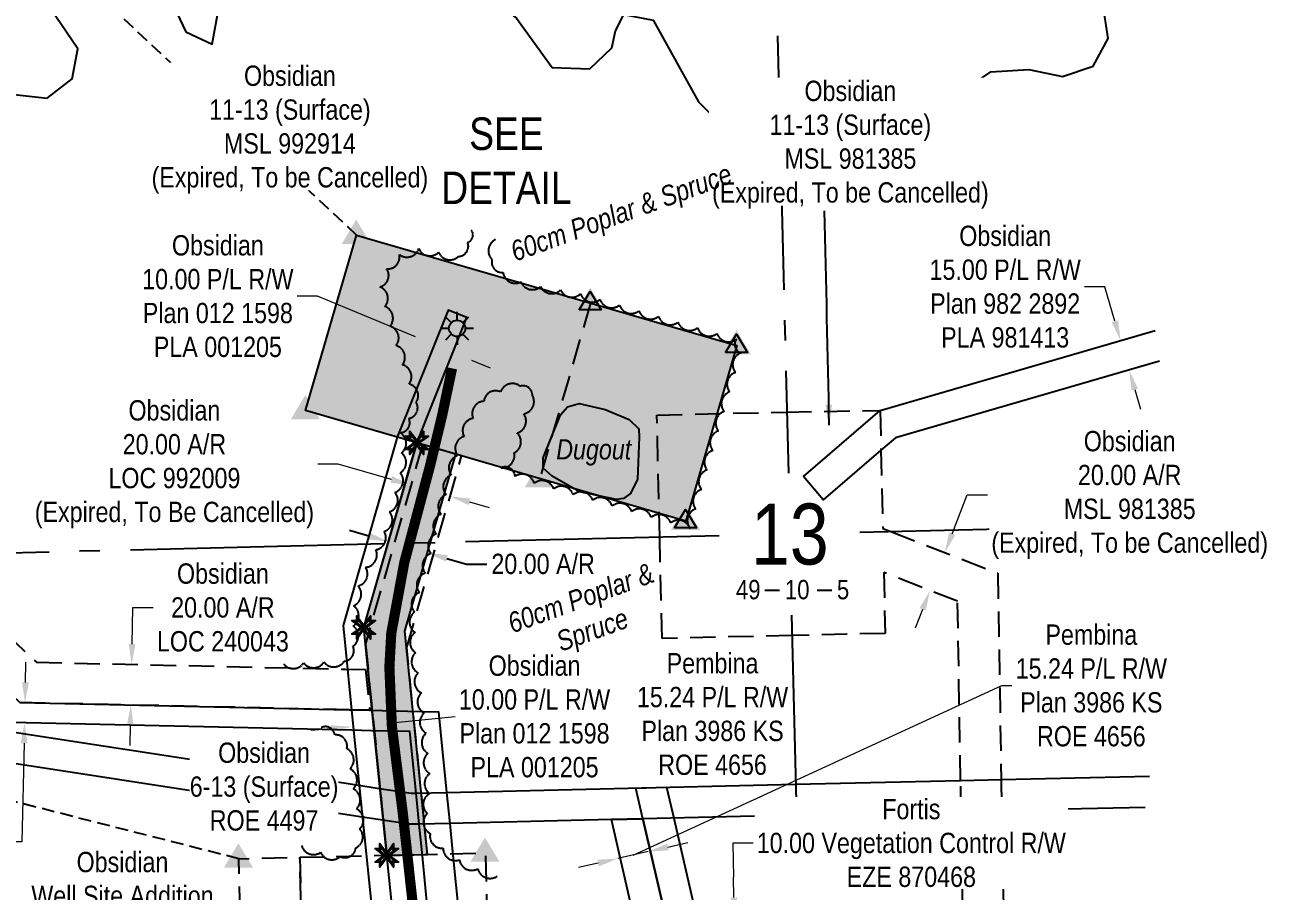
# Model space of a CAD drawing. Extents: x 609374 to 614901, y 5898079 to 5902642.
# Drawn here: x 611090 to 611703, y 5898852 to 5899278 of the extents above; entities that cross this region are included whole.
import ezdxf
from ezdxf.enums import TextEntityAlignment as Align

# ---------------------------------------------------------------- set-up
doc = ezdxf.new("R2010")
doc.units = 0
doc.header["$LTSCALE"] = 5
doc.header["$PDSIZE"] = 0.5
for name, pattern in [('0', [1, 1, 0]), ('foc-ACCESSROAD', [3.75, 2.5, -1.25]), ('foc-QUARTERLINE', [33, 25, -3, 2, -3]), ('foc-TIELINE', [1.875, 1.25, -0.625]), ('foc-WHEELTRACKS', [2, 0.4, -1.6])]:
    doc.linetypes.add(name, pattern=pattern)
doc.layers.get('Defpoints').update_dxf_attribs({"color": 9})
for name, color, linetype in [('10', 1, 'Continuous'), ('9', 3, 'Continuous'), ('AS-ROADS', 254, 'Continuous'), ('AS-SYMBOL', 7, 'Continuous'), ('C-AR', 13, 'foc-ACCESSROAD'), ('C-RW', 13, 'Continuous'), ('C-WS', 13, 'foc-ACCESSROAD'), ('DETAIL-T', 7, 'Continuous'), ('F-RW', 190, 'Continuous'), ('L-BD', 7, 'Continuous'), ('L-MON', 1, 'Continuous'), ('L-SECLBL', 7, 'Continuous'), ('L-SECQ', 8, 'foc-QUARTERLINE'), ('L-TIE', 7, 'foc-TIELINE'), ('P-PROPOSED', 10, 'Continuous'), ('P-PROPOSED-H', 21, 'Continuous'), ('P-TXT', 4, 'Continuous'), ('T-BUSH', 110, '0'), ('T-BUSH-T', 110, 'Continuous'), ('T-CREEK', 160, 'Continuous'), ('T-WATER', 160, 'Continuous'), ('T-WATER-P3', 160, 'foc-WHEELTRACKS'), ('T-WATER-T', 170, 'Continuous')]:
    doc.layers.add(name, color=color, linetype=linetype)
for name, color, linetype, lineweight in [('C-AR-T', 13, 'Continuous', 9), ('C-WS-T', 13, 'Continuous', 9), ('F-EZE-T', 190, 'Continuous', 9), ('F-RW-T', 190, 'Continuous', 9)]:
    doc.layers.add(name, color=color, linetype=linetype, lineweight=lineweight)
doc.layers.add('P-TEMP-BLUE-H', color=7, linetype='Continuous', true_color=0x99e6ff)
doc.styles.add('80CG', font='ARIALN.TTF', dxfattribs={"height": 10})
doc.styles.add('80L', font='ARIALN.TTF', dxfattribs={"height": 10})
doc.styles.add('80LS', font='ARIALNI.TTF', dxfattribs={"height": 10})
doc.styles.add('foc-LtypeFont', font='ARIALN.TTF', dxfattribs={"height": 7.35})
doc.styles.add('SIMPLEX', font='ARIALN.TTF')
doc.linetypes.add('foc-TOPO-flowdirection-NOLINE', pattern='A,0,[">",foc-LtypeFont,S=0.3,R=0,X=0,Y=-0.945],-20,[">",foc-LtypeFont,S=0.3,R=0,X=0,Y=-0.945],0', length=20)
doc.dimstyles.new('Compass 5 000', dxfattribs={"dimscale": 5, "dimtxt": 9, "dimasz": 2, "dimexe": 0.2, "dimexo": 0.0625, "dimgap": 0.5, "dimtad": 0, "dimtih": 1, "dimtoh": 1, "dimzin": 0, "dimdsep": 46, "dimtxsty": '80CG', "dimcen": 0.1, "dimse1": 1, "dimse2": 1, "dimclrd": 256, "dimclrt": 256, "dimaunit": 1, "dimadec": 4, "dimazin": 0, "dimtfac": 0.06, "dimtofl": 0, "dimtmove": 0, "dimatfit": 1, "dimfxl": 0.2, "dimtolj": 1, "dimtzin": 0, "dimlwd": -1, "dimarcsym": 0})

# ---------------------------------------------------------------- blocks, each defined once
blk = doc.blocks.new('*D452')
at = {"layer": 'C-AR-T', "transparency": 16777216}
for p, q in [((611142.62, 5898973.47), (611143.02, 5898991.47)), ((611143.02, 5898991.47), (611153.02, 5898991.47)), ((611141.73, 5898933.47), (611141.51, 5898923.47))]:
    blk.add_line(p, q, dxfattribs=at)
for points in [[(611140.96, 5898973.5), (611144.29, 5898973.43), (611142.4, 5898963.47)], [(611140.07, 5898933.5), (611143.4, 5898933.43), (611141.96, 5898943.46)]]:
    blk.add_solid(points, dxfattribs=at)
at = {"layer": 'Defpoints', "color": 0, "transparency": 16777216}
for p in [(611142.4, 5898963.47), (611145.2, 5898963.41), (611144.75, 5898943.4)]:
    blk.add_point(p, dxfattribs=at)
at = {"layer": 'C-AR-T', "transparency": 16777216, "insert": (611187.32, 5898991.47), "char_height": 10, "attachment_point": 5, "style": '80CG', "bg_fill": 3, "box_fill_scale": 1.1, "bg_fill_color": 256, "bg_fill_true_color": 13158600, "bg_fill_transparency": 0}
blk.add_mtext('\\A1;Obsidian\\P20.00 A/R\\PLOC 240043', dxfattribs=at)
blk = doc.blocks.new('*D455')
at = {"layer": 'C-WS-T', "transparency": 16777216}
for p, q in [((611090.1, 5898954.62), (611090.33, 5898964.62)), ((611089.44, 5898924.64), (611088.35, 5898876.07)), ((611088.35, 5898876.07), (611078.35, 5898876.07))]:
    blk.add_line(p, q, dxfattribs=at)
for points in [[(611088.44, 5898954.66), (611091.77, 5898954.58), (611089.88, 5898944.62)], [(611087.77, 5898924.67), (611091.1, 5898924.6), (611089.66, 5898934.63)]]:
    blk.add_solid(points, dxfattribs=at)
at = {"layer": 'Defpoints', "color": 0, "transparency": 16777216}
for p in [(611116.16, 5898944.04), (611089.66, 5898934.63), (611115.94, 5898934.05)]:
    blk.add_point(p, dxfattribs=at)
at = {"layer": 'C-WS-T', "transparency": 16777216, "insert": (611039.27, 5898876.07), "char_height": 10, "attachment_point": 5, "style": '80CG', "bg_fill": 3, "box_fill_scale": 1.1, "bg_fill_color": 256, "bg_fill_true_color": 13158600, "bg_fill_transparency": 0}
blk.add_mtext('\\A1;Obsidian\\P10.00 P/L R/W\\PPlan 022 7216 \\PPLA 012063', dxfattribs=at)
blk = doc.blocks.new('*D456')
at = {"layer": 'C-WS-T', "transparency": 16777216}
for p, q in [((611270.45, 5898934.75), (611301.66, 5898937.81)), ((611240.64, 5898931.83), (611230.69, 5898930.86))]:
    blk.add_line(p, q, dxfattribs=at)
for points in [[(611240.48, 5898933.49), (611240.81, 5898930.17), (611250.6, 5898932.81)], [(611270.28, 5898936.41), (611270.61, 5898933.09), (611260.49, 5898933.78)]]:
    blk.add_solid(points, dxfattribs=at)
at = {"layer": 'Defpoints', "color": 0, "transparency": 16777216}
for p in [(611249.16, 5898947.49), (611259.06, 5898948.46), (611260.49, 5898933.78)]:
    blk.add_point(p, dxfattribs=at)
at = {"layer": 'C-WS-T', "transparency": 16777216, "insert": (611340.75, 5898937.81), "char_height": 10, "attachment_point": 5, "style": '80CG', "bg_fill": 3, "box_fill_scale": 1.1, "bg_fill_color": 256, "bg_fill_true_color": 13158600, "bg_fill_transparency": 0}
blk.add_mtext('\\A1;Obsidian\\P10.00 P/L R/W\\PPlan 012 1598\\PPLA 001205', dxfattribs=at)
blk = doc.blocks.new('*D458')
at = {"layer": 'Defpoints', "color": 0, "transparency": 16777216}
for p in [(611439.17, 5898838.67), (611456.72, 5898839.08), (611456.95, 5898829.08)]:
    blk.add_point(p, dxfattribs=at)
at = {"layer": 'F-EZE-T', "transparency": 16777216}
for p, q in [((611448.31, 5898875.5), (611438.31, 5898875.5)), ((611438.31, 5898875.5), (611438.7, 5898858.66)), ((611438.94, 5898848.67), (611438.7, 5898858.66)), ((611439.64, 5898818.67), (611439.87, 5898808.67))]:
    blk.add_line(p, q, dxfattribs=at)
for points in [[(611440.6, 5898848.71), (611437.27, 5898848.63), (611439.17, 5898838.67)], [(611441.31, 5898818.71), (611437.97, 5898818.63), (611439.4, 5898828.67)]]:
    blk.add_solid(points, dxfattribs=at)
at = {"layer": 'F-EZE-T', "transparency": 16777216, "insert": (611526.24, 5898875.5), "char_height": 10, "attachment_point": 5, "style": '80CG', "bg_fill": 3, "box_fill_scale": 1.1, "bg_fill_color": 256, "bg_fill_true_color": 13158600, "bg_fill_transparency": 0}
blk.add_mtext('\\A1;Fortis\\P10.00 Vegetation Control R/W\\PEZE 870468', dxfattribs=at)
blk = doc.blocks.new('*D460')
at = {"layer": 'C-WS-T', "transparency": 16777216}
for p, q in [((611621.54, 5899149.44), (611611.54, 5899149.44)), ((611626.47, 5899132.46), (611621.54, 5899149.44)), ((611636.25, 5899098.8), (611639.04, 5899089.19))]:
    blk.add_line(p, q, dxfattribs=at)
for points in [[(611628.07, 5899132.93), (611624.87, 5899132), (611629.26, 5899122.86)], [(611637.85, 5899099.26), (611634.65, 5899098.33), (611633.46, 5899108.4)]]:
    blk.add_solid(points, dxfattribs=at)
at = {"layer": 'Defpoints', "color": 0, "transparency": 16777216}
for p in [(611633.46, 5899108.4), (611524.08, 5899092.3), (611528.28, 5899077.84)]:
    blk.add_point(p, dxfattribs=at)
at = {"layer": 'C-WS-T', "transparency": 16777216, "insert": (611572.45, 5899149.44), "char_height": 10, "attachment_point": 5, "style": '80CG', "bg_fill": 3, "box_fill_scale": 1.1, "bg_fill_color": 256, "bg_fill_true_color": 13158600, "bg_fill_transparency": 0}
blk.add_mtext('\\A1;Obsidian\\P15.00 P/L R/W\\PPlan 982 2892\\PPLA 981413', dxfattribs=at)
blk = doc.blocks.new('*D480')
at = {"layer": 'Defpoints', "color": 0, "transparency": 16777216}
for p in [(611381.82, 5898867.89), (611417.41, 5898780.88), (611402.58, 5898777.47)]:
    blk.add_point(p, dxfattribs=at)
at = {"layer": 'F-RW-T', "transparency": 16777216}
for p, q in [((611389.24, 5898869.59), (611570.79, 5898953.06)), ((611570.79, 5898953.06), (611575.79, 5898953.06)), ((611396.66, 5898871.3), (611381.82, 5898867.89)), ((611406.4, 5898873.53), (611416.15, 5898875.77)), ((611372.07, 5898865.65), (611362.33, 5898863.42))]:
    blk.add_line(p, q, dxfattribs=at)
for points in [[(611406.03, 5898875.16), (611406.78, 5898871.91), (611396.66, 5898871.3)], [(611371.7, 5898867.28), (611372.45, 5898864.03), (611381.82, 5898867.89)]]:
    blk.add_solid(points, dxfattribs=at)
at = {"layer": 'F-RW-T', "transparency": 16777216, "insert": (611614.88, 5898953.06), "char_height": 10, "attachment_point": 5, "style": '80CG'}
blk.add_mtext('\\A1;Pembina\\P15.24 P/L R/W\\PPlan 3986 KS\\PROE 4656', dxfattribs=at)
blk = doc.blocks.new('*D481')
at = {"layer": 'C-AR-T', "transparency": 16777216}
for p, q in [((611546.36, 5899027.83), (611553.81, 5899046.92)), ((611553.81, 5899046.92), (611563.81, 5899046.92)), ((611531.81, 5898990.57), (611528.17, 5898981.25))]:
    blk.add_line(p, q, dxfattribs=at)
for points in [[(611544.81, 5899028.44), (611547.91, 5899027.22), (611542.72, 5899018.52)], [(611530.26, 5898991.17), (611533.36, 5898989.96), (611535.45, 5898999.88)]]:
    blk.add_solid(points, dxfattribs=at)
at = {"layer": 'Defpoints', "color": 0, "transparency": 16777216}
for p in [(611534.92, 5899021.56), (611542.72, 5899018.52), (611527.65, 5899002.93)]:
    blk.add_point(p, dxfattribs=at)
at = {"layer": 'C-AR-T', "transparency": 16777216, "insert": (611633.75, 5899046.92), "char_height": 10, "attachment_point": 5, "style": '80CG', "bg_fill": 3, "box_fill_scale": 1.1, "bg_fill_color": 256, "bg_fill_true_color": 13158600, "bg_fill_transparency": 0}
blk.add_mtext('\\A1;Obsidian \\P20.00 A/R\\PMSL 981385\\P(Expired, To be Cancelled)', dxfattribs=at)
blk = doc.blocks.new('L-SECLBL')
at = {"layer": '9', "color": 7}
for p, q in [((-5.08, -27.83), (-12.29, -27.83)), ((20.7, -27.83), (13.5, -27.83))]:
    blk.add_line(p, q, dxfattribs=at)
at = {"layer": '10', "color": 2, "style": 'SIMPLEX'}
blk.add_attdef('SEC', text='', height=30, dxfattribs=at).set_placement((0, 0), align=Align.MIDDLE)
at = {"layer": '10', "color": 5, "style": '80L'}
blk.add_attdef('TWP', text='', height=9.5, dxfattribs=at).set_placement((-14.43, -27.37), align=Align.MIDDLE_RIGHT)
blk.add_attdef('RGE', text='', height=9.5, dxfattribs=at).set_placement((3.62, -27.37), align=Align.MIDDLE_CENTER)
blk.add_attdef('MER', text='', height=9.5, dxfattribs=at).set_placement((23.17, -27.37), align=Align.MIDDLE_LEFT)
blk = doc.blocks.new('STRIA')
blk.add_hatch(color=255).paths.add_polyline_path([(-0.04, 1.52), (-1.47, -0.87), (1.39, -0.87)])
blk = doc.blocks.new('STRIAA')
blk.add_blockref('STRIA', (0, 0))
blk = doc.blocks.new('STRIB')
at = {"color": 1}
blk.add_solid([(-1.12, -0.67), (-0.04, 1.13), (1.04, -0.67)], dxfattribs=at)
blk = doc.blocks.new('STRIBB')
blk.add_blockref('STRIB', (0, 0))
blk = doc.blocks.new('STRICC')
for name in ['STRIAA', 'STRIBB']:
    blk.add_blockref(name, (0, 0))
blk = doc.blocks.new('fdspike')
blk.add_blockref('STRICC', (0, 0))
blk = doc.blocks.new('TRIA')
blk.add_hatch(color=255).paths.add_polyline_path([(-0.04, 1.52), (-1.47, -0.87), (1.39, -0.87)])
blk = doc.blocks.new('TRIAA')
blk.add_blockref('TRIA', (0, 0))
blk = doc.blocks.new('TRIB')
at = {"color": 1}
blk.add_lwpolyline([(-1.12, -0.67), (-0.04, 1.13), (1.04, -0.67)], close=True, dxfattribs=at)
blk = doc.blocks.new('TRIBB')
blk.add_blockref('TRIB', (0, 0))
blk = doc.blocks.new('TRICC')
for name in ['TRIAA', 'TRIBB']:
    blk.add_blockref(name, (0, 0))
blk = doc.blocks.new('plspike')
blk.add_blockref('TRICC', (0, 0))
blk = doc.blocks.new('GAS')
h = blk.add_hatch(color=255)
h.dxf.hatch_style = 1
edge = h.paths.add_edge_path()
edge.add_arc((0, 0), 0.9, 0, 360)
for p, q in [((0, 0.81), (0, 1.62)), ((-0.81, 0), (-1.62, 0)), ((-0.57, 0.57), (-1.14, 1.14)), ((0.57, 0.57), (1.14, 1.14)), ((1.62, 0), (0.81, 0)), ((-0.57, -0.57), (-1.14, -1.14)), ((0, -0.81), (0, -1.62)), ((1.14, -1.14), (0.57, -0.57))]:
    blk.add_line(p, q)
blk.add_circle((0, 0), 0.8)
blk = doc.blocks.new('*D490')
at = {"layer": 'Defpoints', "color": 0, "transparency": 16777216}
for p in [(611267.2, 5899018.4), (611288.01, 5899018.42), (611286.42, 5899012.89)]:
    blk.add_point(p, dxfattribs=at)
at = {"layer": 'P-TXT', "transparency": 16777216}
for p, q in [((611259.18, 5899026.69), (611249.57, 5899029.45)), ((611297.62, 5899015.67), (611307.23, 5899012.91)), ((611307.23, 5899012.91), (611317.23, 5899012.91))]:
    blk.add_line(p, q, dxfattribs=at)
for points in [[(611259.64, 5899028.3), (611258.72, 5899025.09), (611268.79, 5899023.94)], [(611298.08, 5899017.27), (611297.16, 5899014.07), (611288.01, 5899018.42)]]:
    blk.add_solid(points, dxfattribs=at)
at = {"layer": 'P-TXT', "transparency": 16777216, "insert": (611344.97, 5899012.91), "char_height": 10, "attachment_point": 5, "style": '80CG'}
blk.add_mtext('\\A1;20.00 A/R', dxfattribs=at)
blk = doc.blocks.new('*D505')
at = {"layer": 'C-WS-T', "transparency": 16777216}
for p, q in [((611233.92, 5899144.78), (611223.92, 5899144.78)), ((611282.07, 5899124.79), (611233.92, 5899144.78)), ((611309.72, 5899113.3), (611318.96, 5899109.46))]:
    blk.add_line(p, q, dxfattribs=at)
for points in [[(611282.71, 5899126.33), (611281.43, 5899123.25), (611291.3, 5899120.95)], [(611310.36, 5899114.84), (611309.08, 5899111.76), (611300.49, 5899117.14)]]:
    blk.add_solid(points, dxfattribs=at)
at = {"layer": 'Defpoints', "color": 0, "transparency": 16777216}
for p in [(611292.52, 5899123.87), (611291.3, 5899120.95), (611301.7, 5899120.06)]:
    blk.add_point(p, dxfattribs=at)
at = {"layer": 'C-WS-T', "transparency": 16777216, "insert": (611184.84, 5899144.78), "char_height": 10, "attachment_point": 5, "style": '80CG'}
blk.add_mtext('\\A1;Obsidian\\P10.00 P/L R/W\\PPlan 012 1598\\PPLA 001205', dxfattribs=at)
blk = doc.blocks.new('*D507')
at = {"layer": 'C-WS-T', "transparency": 16777216}
for p, q in [((611244.02, 5899062.06), (611234.02, 5899062.06)), ((611270.32, 5899054.52), (611244.02, 5899062.06)), ((611308.76, 5899043.5), (611318.37, 5899040.74))]:
    blk.add_line(p, q, dxfattribs=at)
for points in [[(611270.77, 5899056.12), (611269.86, 5899052.92), (611279.93, 5899051.76)], [(611309.22, 5899045.1), (611308.3, 5899041.89), (611299.15, 5899046.25)]]:
    blk.add_solid(points, dxfattribs=at)
at = {"layer": 'Defpoints', "color": 0, "transparency": 16777216}
for p in [(611279.93, 5899051.76), (611277.33, 5899042.7), (611296.55, 5899037.19)]:
    blk.add_point(p, dxfattribs=at)
at = {"layer": 'C-WS-T', "transparency": 16777216, "insert": (611163.45, 5899062.06), "char_height": 10, "attachment_point": 5, "style": '80CG'}
blk.add_mtext('\\A1;Obsidian \\P20.00 A/R\\PLOC 992009\\P(Expired, To Be Cancelled)', dxfattribs=at)
blk = doc.blocks.new('TEMP')
h = blk.add_hatch(color=255)
h.dxf.hatch_style = 1
h.paths.add_polyline_path([(0, 0.25), (-0.67, 1.15), (-0.67, 0.67), (-1.15, 0.67), (-0.25, 0), (-1.15, -0.67), (-0.67, -0.67), (-0.67, -1.15), (0, -0.25), (0.67, -1.15), (0.67, -0.67), (1.15, -0.67), (0.25, 0), (1.15, 0.67), (0.67, 0.67), (0.67, 1.15)])
h.paths.add_polyline_path([(0.57, 0.85), (0.57, 0.57), (0.85, 0.57), (0.08, 0), (0.85, -0.57), (0.57, -0.57), (0.57, -0.85), (0, -0.08), (-0.57, -0.85), (-0.57, -0.57), (-0.85, -0.57), (-0.08, 0), (-0.85, 0.57), (-0.57, 0.57), (-0.57, 0.85), (0, 0.08)], flags=16)
h = blk.add_hatch(color=1)
h.dxf.hatch_style = 1
h.paths.add_polyline_path([(0, 0.08), (-0.57, 0.85), (-0.57, 0.57), (-0.85, 0.57), (-0.08, 0), (-0.85, -0.57), (-0.57, -0.57), (-0.57, -0.85), (0, -0.08), (0.57, -0.85), (0.57, -0.57), (0.85, -0.57), (0.08, 0), (0.85, 0.57), (0.57, 0.57), (0.57, 0.85)])
at = {"color": 1}
for p, q in [((-0.08, 0), (0.08, 0)), ((0, 0.08), (0, -0.08))]:
    blk.add_line(p, q, dxfattribs=at)
at = {"color": 255, "flags": 128}
blk.add_lwpolyline([(-0.25, 0), (-1.15, 0.67), (-0.67, 0.67), (-0.67, 1.15), (0, 0.25), (0.67, 1.15), (0.67, 0.67), (1.15, 0.67), (0.25, 0), (1.15, -0.67), (0.67, -0.67), (0.67, -1.15), (0, -0.25), (-0.67, -1.15), (-0.67, -0.67), (-1.15, -0.67)], close=True, dxfattribs=at)
at = {"color": 1, "flags": 128}
blk.add_lwpolyline([(-0.08, 0), (-0.85, 0.57), (-0.57, 0.57), (-0.57, 0.85), (0, 0.08), (0.57, 0.85), (0.57, 0.57), (0.85, 0.57), (0.08, 0), (0.85, -0.57), (0.57, -0.57), (0.57, -0.85), (0, -0.08), (-0.57, -0.85), (-0.57, -0.57), (-0.85, -0.57)], close=True, dxfattribs=at)

msp = doc.modelspace()

# ---------------------------------------------------------------- hatches: boundary and pattern name
at = {"layer": 'P-PROPOSED-H'}
h = msp.add_hatch(color=256, dxfattribs=at)
h.dxf.hatch_style = 1
h.paths.add_polyline_path([(611253.177, 5899174.882), (611440.355, 5899120.477), (611415.245, 5899034.088), (611285.66, 5899071.752), (611228.067, 5899088.492)])
h = msp.add_hatch(color=256, dxfattribs=at)
h.dxf.hatch_style = 1
h.paths.add_polyline_path([(611267.968, 5898869.461), (611288.013, 5898869.954), (611276.903, 5898979.881), (611301.974, 5899067.011), (611282.776, 5899072.591), (611256.625, 5898981.705)])
h = msp.add_hatch(color=256, dxfattribs=at)
h.dxf.hatch_style = 1
h.paths.add_polyline_path([(611268.001, 5898869.487), (611288.048, 5898869.955), (611276.936, 5898979.908), (611301.974, 5899067.011), (611282.776, 5899072.591), (611256.658, 5898981.73)])
at = {"layer": 'P-TEMP-BLUE-H'}
h = msp.add_hatch(color=256, dxfattribs=at)
h.dxf.hatch_style = 1
h.paths.add_polyline_path([(611381.177, 5899044.599), (611362.825, 5899048.439), (611349.49, 5899056.127), (611344.955, 5899060.07), (611344.939, 5899065.163), (611353.603, 5899086.351), (611356.916, 5899090.318), (611362.733, 5899091.874), (611375.518, 5899089.008), (611387.316, 5899084.117), (611392.054, 5899079.543), (611392.192, 5899075.417), (611391.457, 5899054.629), (611388.051, 5899047.553), (611384.598, 5899045.212)])

# ---------------------------------------------------------------- linework, layer by layer
at = {"layer": 'AS-ROADS', "const_width": 5, "flags": 128}
msp.add_lwpolyline([(611300.139, 5899109.265), (611295.363, 5899086.539), (611289.311, 5899061.328), (611276.63, 5899013.643), (611270.21, 5898978.795), (611269.292, 5898962.113), (611270.501, 5898933.141), (611275.812, 5898890.822), (611281.199, 5898841.727), (611283.015, 5898816.971), (611284.757, 5898807.12)], dxfattribs=at)
at = {"layer": 'C-AR'}
msp.add_lwpolyline([(611257.598, 5898960.92), (611259.562, 5898940.869), (611249.565, 5898941.091), (611087.343, 5898944.7), (611011.763, 5899016.586), (610935.214, 5899089.408), (610934.461, 5899117.733), (611040.062, 5899017.275), (611095.523, 5898964.526), (611247.564, 5898961.144), (611257.598, 5898960.92)], close=True, dxfattribs=at)
msp.add_lwpolyline([(611288.058, 5898869.955), (611277.8, 5898971.828), (611304.858, 5899066.172), (611285.66, 5899071.752), (611257.524, 5898973.647), (611268.012, 5898869.487), (611288.058, 5898869.955)], dxfattribs=at)
at = {"layer": 'C-RW'}
for points in [[(611266.757, 5898783.651), (611276.701, 5898784.668), (611261.627, 5898932.039), (611256.657, 5898981.726), (611282.638, 5899072.163), (611307.432, 5899134.285), (611298.147, 5899137.99), (611273.169, 5899075.404), (611246.519, 5898982.641), (611251.682, 5898931.033)], [(611435.248, 5898775.239), (611420.644, 5898771.869), (611412.36, 5898808.002), (611411.247, 5898812.858), (611407.774, 5898828.004), (611405.492, 5898837.955), (611394.139, 5898887.478), (611390.668, 5898902.618), (611405.778, 5898902.976), (611409.271, 5898887.834), (611420.697, 5898838.311), (611422.992, 5898828.361), (611426.487, 5898813.215), (611427.607, 5898808.359), (611435.248, 5898775.239)]]:
    msp.add_lwpolyline(points, close=True, dxfattribs=at)
for points in [[(611648.394, 5899112.811), (611518.453, 5899075.054), (611511.313, 5899068.92), (611482.904, 5899044.514), (611473.153, 5899055.945), (611510.894, 5899088.538), (611646.278, 5899127.824)], [(611087.343, 5898944.7), (611249.565, 5898941.091), (611259.562, 5898940.869), (611278.427, 5898940.448), (611293.471, 5898940.114), (611294.488, 5898930.187), (611297.467, 5898900.409), (611298.988, 5898885.197), (611300.383, 5898871.17), (611305.224, 5898822.512), (611271.49, 5898820.221), (611271.49, 5898820.221), (611261.664, 5898819.553), (611260.2, 5898834.443), (611270.006, 5898835.112), (611288.784, 5898836.394), (611285.358, 5898870.818), (611283.959, 5898884.878), (611282.448, 5898900.053), (611279.426, 5898930.408), (611260.545, 5898930.842), (611250.564, 5898931.071), (611083.26, 5898934.8)]]:
    msp.add_lwpolyline(points, dxfattribs=at)
at = {"layer": 'C-WS'}
msp.add_line((611368.363, 5899141.402), (611343.251, 5899055.013), dxfattribs=at)
msp.add_lwpolyline([(611516.173, 5899028.881), (611568.806, 5899008.332), (611570.503, 5898906.738), (611570.757, 5898891.508), (611571.586, 5898841.846), (611571.753, 5898831.845), (611551.755, 5898831.377), (611551.588, 5898841.376), (611550.758, 5898891.063), (611550.504, 5898906.292), (611549.03, 5898994.579), (611512.685, 5899008.767), (611513.369, 5898978.771), (611467.359, 5898977.722), (611403.52, 5898976.266), (611402.384, 5899026.109), (611401.013, 5899086.255), (611464.65, 5899087.707), (611510.894, 5899088.538), (611511.313, 5899068.92), (611512.19, 5899030.434), (611516.173, 5899028.881)], close=True, dxfattribs=at)
at = {"layer": 'C-WS', "flags": 128}
msp.add_lwpolyline([(611227.151, 5898783.195), (611197.867, 5898752.7), (611195.18, 5898867.786), (611225.16, 5898868.486), (611227.151, 5898783.195)], close=True, dxfattribs=at)
msp.add_lwpolyline([(611630.441, 5898817.906), (611546.192, 5898815.935), (611471.707, 5898814.192), (611411.545, 5898812.782), (611395.995, 5898812.418), (611393.75, 5898812.365), (611317.971, 5898809.7), (611318.682, 5898779.24), (611256.949, 5898777.799), (611242.772, 5898777.468), (611227.294, 5898777.107), (611227.151, 5898783.195), (611225.16, 5898868.486), (611316.549, 5898870.62), (611317.362, 5898835.818), (611317.595, 5898825.815), (611392.517, 5898827.57), (611408.071, 5898827.934), (611471.332, 5898829.416), (611552.108, 5898831.308), (611572.114, 5898831.777), (611632.66, 5898833.195)], dxfattribs=at)
at = {"layer": 'F-RW'}
msp.add_lwpolyline([(611641.354, 5898893.08), (611570.757, 5898891.508), (611550.758, 5898891.063), (611469.538, 5898889.254), (611394.139, 5898887.478), (611378.575, 5898887.109), (611298.988, 5898885.197), (611283.959, 5898884.878), (611278.957, 5898884.761), (611264.845, 5898886.909), (611254.892, 5898888.416), (610667.475, 5898978.814), (610667.085, 5898994.323), (611253.252, 5898904.116), (611263.313, 5898902.578), (611280.058, 5898899.997), (611282.448, 5898900.053), (611297.467, 5898900.409), (611469.163, 5898904.481), (611550.504, 5898906.292), (611570.503, 5898906.738), (611643.573, 5898908.365)], dxfattribs=at)
msp.add_lwpolyline([(611420.644, 5898771.869), (611405.812, 5898768.458), (611396.818, 5898807.638), (611395.703, 5898812.494), (611392.226, 5898827.64), (611389.942, 5898837.591), (611378.575, 5898887.109), (611394.139, 5898887.478), (611405.492, 5898837.955), (611407.774, 5898828.004), (611411.247, 5898812.858), (611412.36, 5898808.002), (611420.644, 5898771.869)], close=True, dxfattribs=at)
at = {"layer": 'L-BD', "color": 3, "flags": 128}
msp.add_lwpolyline([(611343.256, 5899055.029), (611343.251, 5899055.013)], dxfattribs=at)
at = {"layer": 'L-SECQ', "flags": 128}
for points in [[(611444.202, 5899932.765), (611446.619, 5899832.832), (611465.71, 5899057.654)], [(611500.945, 5899028.514), (611659.733, 5899032.38)], [(611431.71, 5899026.828), (610666.743, 5899008.202)], [(611486.262, 5898223.171), (611467.433, 5898987.703)]]:
    msp.add_lwpolyline(points, dxfattribs=at)
at = {"layer": 'L-TIE', "flags": 128}
for points in [[(611253.177, 5899174.882), (610628.54, 5899754.632)], [(611195.18, 5898867.786), (610647.142, 5899007.392)]]:
    msp.add_lwpolyline(points, dxfattribs=at)
at = {"layer": 'P-PROPOSED', "flags": 128}
msp.add_lwpolyline([(611253.177, 5899174.882), (611440.355, 5899120.477), (611415.245, 5899034.088), (611285.66, 5899071.752), (611228.067, 5899088.492), (611253.177, 5899174.882)], close=True, dxfattribs=at)
at = {"layer": 'P-PROPOSED'}
msp.add_lwpolyline([(611267.968, 5898869.461), (611288.013, 5898869.954), (611276.903, 5898979.881), (611301.974, 5899067.011), (611282.776, 5899072.591), (611256.625, 5898981.705)], close=True, dxfattribs=at)
at = {"layer": 'T-BUSH', "flags": 128}
for points in [[(611217.109, 5898963.827, 0.5205671), (611227.097, 5898964.231, 0.5205671), (611237.085, 5898964.634, 0.5205671), (611247.073, 5898965.037, 0.5205671), (611251.343, 5898972.399, 0.5205671), (611251.51, 5898982.394, 0.5205671), (611251.676, 5898992.389, 0.5205671), (611253.9, 5899002.072, 0.5205671), (611257.535, 5899011.306, 0.5205671), (611262.629, 5899019.906, 0.5205671), (611266.726, 5899028.931, 0.5205671), (611269.381, 5899038.568, 0.5205671), (611272.037, 5899048.205, 0.5205671), (611274.696, 5899057.84, 0.5205671), (611275.302, 5899067.59, 0.5205671), (611274.653, 5899077.523, 0.5205671), (611278.897, 5899084.62, 0.5205671), (611282.494, 5899092.476, 0.5205671), (611279.008, 5899101.538, 0.5205671), (611275.77, 5899110.995, 0.5205671), (611272.615, 5899120.48, 0.5205671), (611269.614, 5899130.013, 0.5205671), (611267.115, 5899139.692, 0.5205671), (611264.615, 5899149.37, 0.5205671), (611267.919, 5899158.299, 0.5205671), (611274.134, 5899165.352, 0.5205671), (611283.717, 5899168.196, 0.5205671), (611293.494, 5899166.395, 0.5205671), (611303.281, 5899164.361, 0.5205671), (611307.794, 5899171.293, 0.5205671), (611309.66, 5899177.277, 0.5205671)], [(611321.565, 5899172.672, 0.5205671), (611319.834, 5899162.827, 0.5205671), (611325.234, 5899156.482, 0.5205671), (611334.081, 5899151.83, 0.5205671), (611343.716, 5899149.515, 0.5205671), (611353.575, 5899147.864, 0.5205671), (611363.379, 5899145.974, 0.5205671), (611372.978, 5899143.184, 0.5205671), (611382.577, 5899140.394, 0.5205671), (611392.176, 5899137.604, 0.5205671), (611401.775, 5899134.814, 0.5205671), (611411.374, 5899132.024, 0.5205671), (611420.973, 5899129.234, 0.5205671), (611430.571, 5899126.444, 0.5205671), (611440.17, 5899123.654, 0.5205671), (611442.415, 5899116.822, 0.5205671), (611439.625, 5899107.223, 0.5205671), (611436.835, 5899097.625, 0.5205671), (611434.045, 5899088.026, 0.5205671), (611431.255, 5899078.427, 0.5205671), (611428.465, 5899068.828, 0.5205671), (611425.675, 5899059.229, 0.5205671), (611422.885, 5899049.63, 0.5205671), (611420.095, 5899040.031, 0.5205671), (611417.305, 5899030.433, 0.5205671), (611407.75, 5899033.143, 0.5205671), (611398.151, 5899035.933, 0.5205671), (611388.553, 5899038.723, 0.5205671), (611378.954, 5899041.513, 0.5205671), (611369.355, 5899044.303, 0.5205671), (611359.756, 5899047.093, 0.5205671), (611350.157, 5899049.883, 0.5205671), (611340.558, 5899052.673, 0.5205671), (611331.172, 5899056.077, 0.5205671), (611324.08, 5899060.268, 0.5205671), (611330.717, 5899067.588, 0.5205671), (611332.173, 5899077.458, 0.5205671), (611335.447, 5899086.861, 0.5205671), (611339.697, 5899095.909, 0.5205671), (611333.658, 5899100.458, 0.5205671), (611324.066, 5899097.647, 0.5205671), (611315.832, 5899093.038, 0.5205671), (611310.508, 5899084.577, 0.5205671), (611306.043, 5899075.711, 0.5205671), (611302.895, 5899066.224, 0.5205671), (611299.747, 5899056.736, 0.5205671), (611297.256, 5899047.057, 0.5205671), (611294.79, 5899037.37, 0.5205671), (611292.324, 5899027.682, 0.5205671), (611289.752, 5899018.025, 0.5205671), (611286.914, 5899008.44, 0.5205671), (611284.077, 5898998.855, 0.5205671), (611281.627, 5898989.219, 0.5205671), (611281.907, 5898979.227, 0.5205671), (611282.186, 5898969.235, 0.5205671), (611283.454, 5898959.335, 0.5205671), (611285.025, 5898949.463, 0.5205671), (611286.432, 5898939.57, 0.5205671), (611287.349, 5898929.616, 0.5205671), (611288.266, 5898919.662, 0.5205671), (611289.182, 5898909.708, 0.5205671), (611289.103, 5898899.837, 0.5205671), (611287.916, 5898890.097, 0.5205671), (611289.429, 5898880.216, 0.5205671), (611295.73, 5898873.025, 0.5205671), (611303.802, 5898867.226, 0.5205671), (611312.771, 5898862.832, 0.5205671), (611322.316, 5898859.173, 0.5205671)], [(611226.028, 5898874.33, 0.5205671), (611235.439, 5898870.959, 0.5205671), (611245.008, 5898868.849, 0.5205671), (611252.762, 5898873.203, 0.5205671), (611254.7, 5898882.427, 0.5205671), (611253.109, 5898892.296, 0.5205671), (611251.519, 5898902.165, 0.5205671), (611249.928, 5898912.033, 0.5205671), (611248.337, 5898921.902, 0.5205671), (611242.422, 5898928.717, 0.5205671), (611235.765, 5898932.362, 0.5205671)]]:
    msp.add_lwpolyline(points, format="xyb", dxfattribs=at)
at = {"layer": 'T-CREEK', "flags": 128}
for points in [[(611161.896, 5899290.281), (611169.118, 5899274.923), (611181.974, 5899268.845), (611191.461, 5899320.316)], [(611062.692, 5899283.861), (611075.62, 5899276.415), (611081.698, 5899262.415), (611084.6, 5899244.102), (611100.871, 5899242.283), (611113.112, 5899251.859), (611115.899, 5899266.65), (611099.428, 5899290.916)], [(611399.208, 5899280.656), (611421.537, 5899240.423), (611431.631, 5899230.329), (611445.714, 5899226.765), (611490.303, 5899227.934), (611508.143, 5899230.593), (611527.267, 5899229.514), (611542.101, 5899235.36), (611552.957, 5899246.83), (611565.387, 5899255.217), (611584.073, 5899256.394), (611600.716, 5899253.03), (611615.736, 5899258.104), (611623.236, 5899271.748), (611620.466, 5899288.813)], [(611331.913, 5899281.667), (611349.456, 5899257.469), (611367.981, 5899256.741), (611378.726, 5899267.076), (611380.617, 5899275.491), (611384.773, 5899283.504)]]:
    msp.add_lwpolyline(points, dxfattribs=at)
at = {"layer": 'T-WATER', "flags": 128}
msp.add_lwpolyline([(611381.177, 5899044.599), (611362.825, 5899048.439), (611349.49, 5899056.127), (611344.955, 5899060.07), (611344.939, 5899065.163), (611353.603, 5899086.351), (611356.916, 5899090.318), (611362.733, 5899091.874), (611375.518, 5899089.008), (611387.316, 5899084.117), (611392.054, 5899079.543), (611392.192, 5899075.417), (611391.457, 5899054.629), (611388.051, 5899047.553), (611384.598, 5899045.212)], close=True, dxfattribs=at)
at = {"layer": 'T-WATER-P3', "linetype": 'foc-TOPO-flowdirection-NOLINE', "flags": 128}
msp.add_lwpolyline([(610862.92, 5899418.263), (610874.048, 5899412.407), (610884.081, 5899402.434), (610896.835, 5899394.389), (610931.002, 5899388.858), (610933.539, 5899371.375), (610950.718, 5899367.956), (610971.202, 5899388.024), (610985.283, 5899384.816), (610990.663, 5899369.024), (610992.559, 5899349.928), (610989.554, 5899332.811), (610993.14, 5899317.958), (611032.639, 5899295.383), (611062.692, 5899283.861), (611075.62, 5899276.415), (611081.698, 5899262.415), (611084.6, 5899244.102), (611100.871, 5899242.283), (611113.112, 5899251.859), (611115.899, 5899266.65), (611099.428, 5899290.916), (611100.672, 5899305.039), (611118.875, 5899307.107), (611137.275, 5899307.032), (611151.736, 5899301.206), (611161.896, 5899290.281), (611169.118, 5899274.923), (611181.974, 5899268.845), (611191.461, 5899320.316), (611208.634, 5899324.339), (611223.624, 5899319.352), (611251.859, 5899304.656), (611260.156, 5899295.679), (611273.712, 5899284.664), (611303.871, 5899294.756), (611320.28, 5899290.913), (611331.913, 5899281.667), (611349.456, 5899257.469), (611367.981, 5899256.741), (611378.726, 5899267.076), (611380.617, 5899275.491), (611384.773, 5899283.504), (611399.208, 5899280.656), (611421.537, 5899240.423), (611431.631, 5899230.329), (611445.714, 5899226.765), (611490.303, 5899227.934), (611508.143, 5899230.593), (611527.267, 5899229.514), (611542.101, 5899235.36), (611552.957, 5899246.83), (611565.387, 5899255.217), (611584.073, 5899256.394), (611600.716, 5899253.03), (611615.736, 5899258.104), (611623.236, 5899271.748), (611620.466, 5899288.813), (611613.789, 5899303.043), (611620.985, 5899307.253)], dxfattribs=at)

# ---------------------------------------------------------------- block references
at = {"layer": 'AS-SYMBOL', "color": 3, "xscale": 5, "yscale": 5, "zscale": 5}
msp.add_blockref('GAS', (611302.627, 5899128.917), dxfattribs=at)
at = {"layer": 'L-MON', "color": 3, "xscale": 4.99805, "yscale": 4.99805, "zscale": 4.99805}
for name, p in [('fdspike', (611253.177, 5899174.882)), ('plspike', (611368.377, 5899141.404)), ('plspike', (611440.385, 5899120.46)), ('fdspike', (611228.122, 5899088.529)), ('TEMP', (611282.776, 5899072.591)), ('fdspike', (611343.256, 5899055.029)), ('plspike', (611415.237, 5899034.078)), ('TEMP', (611256.625, 5898981.705)), ('TEMP', (611267.968, 5898869.461))]:
    msp.add_blockref(name, p, dxfattribs=at)
at = {"layer": 'L-MON', "zscale": 1.999228299999999}
for p, xscale, yscale in [((611316.549, 5898870.62), 4.998070749999999, 4.998070749999999), ((611195.18, 5898867.782), 4.998070749999997, 4.998070749999997)]:
    msp.add_blockref('fdspike', p, dxfattribs=dict(at, xscale=xscale, yscale=yscale))
at = {"layer": 'L-SECLBL', "color": 2}
msp.add_blockref('L-SECLBL', (611466.449, 5899027.674), dxfattribs=at).add_auto_attribs({'SEC': '13', 'TWP': '49', 'RGE': '10', 'MER': '5'})

# ---------------------------------------------------------------- texts
at = {"layer": 'C-WS-T', "insert": (611137.886, 5898849.43), "char_height": 9.99614, "attachment_point": 5, "style": '80CG'}
msp.add_mtext('\\A1;Obsidian \\PWell Site Addition\\PMSL 035060', dxfattribs=at)
at = {"layer": 'DETAIL-T', "color": 3, "insert": (611326.906, 5899211.486), "char_height": 16, "width": 63.63613, "attachment_point": 5, "style": '80CG'}
msp.add_mtext('SEE\\PDETAIL', dxfattribs=at)
at = {"layer": 'T-BUSH-T', "insert": (611361.748, 5899000.915), "char_height": 9.9961, "width": 75.0298, "attachment_point": 2, "rotation": 20, "style": '80LS'}
msp.add_mtext('60cm Poplar & Spruce', dxfattribs=at)
at = {"layer": 'T-WATER-T', "insert": (611351.439, 5899074.373), "char_height": 9.9961, "attachment_point": 1, "style": '80LS'}
msp.add_mtext_dynamic_manual_height_columns('Dugout', width=5.9792, gutter_width=50, heights=[0], dxfattribs=at)

# ---------------------------------------------------------------- dimensions: what is measured, and where the dimension line sits
at = {"layer": 'P-TXT'}
dim = msp.add_aligned_dim(p1=(611267.204, 5899018.404), p2=(611286.421, 5899012.893), distance=5.755, text='20.00 A/R', dimstyle='Compass 5 000', dxfattribs=at)
dim.commit()
dim.dimension.update_dxf_attribs({"geometry": '*D490', "text_midpoint": (611344.968, 5899012.911)})

# ---------------------------------------------------------------- next in the draw order: texts
at = {"layer": 'C-WS-T', "char_height": 9.99614, "attachment_point": 5, "style": '80CG', "bg_fill": 3, "box_fill_scale": 1.15, "bg_fill_color": 256, "bg_fill_true_color": 256, "bg_fill_transparency": 0}
for s, insert in [('\\A1;Obsidian \\P11-13 (Surface)\\PMSL 992914\\P(Expired, To be Cancelled)', (611220.299, 5899226.84)), ('\\A1;Obsidian \\P11-13 (Surface)\\PMSL 981385\\P(Expired, To be Cancelled)', (611496.239, 5899219.383))]:
    msp.add_mtext(s, dxfattribs=dict(at, insert=insert))

# ---------------------------------------------------------------- next in the draw order: dimensions: what is measured, and where the dimension line sits
at = {"layer": 'C-AR-T', "color": 2}
dim = msp.add_linear_dim(base=(611542.724, 5899018.515), p1=(611527.646, 5899002.927), p2=(611534.921, 5899021.562), angle=68.673709, text='Obsidian \\P20.00 A/R\\PMSL 981385\\P(Expired, To be Cancelled)', dimstyle='Compass 5 000', override={"dimtfill": 1}, dxfattribs=at)
dim.commit()
dim.dimension.update_dxf_attribs({"geometry": '*D481', "text_midpoint": (611633.753, 5899046.923), "dimtype": 161})
at = {"layer": 'C-AR-T'}
dim = msp.add_linear_dim(base=(611142.4, 5898963.47), p1=(611144.753, 5898943.402), p2=(611145.198, 5898963.408), angle=88.725322, text='Obsidian\\P20.00 A/R\\PLOC 240043', dimstyle='Compass 5 000', override={"dimtfill": 1}, dxfattribs=at)
dim.commit()
dim.dimension.update_dxf_attribs({"geometry": '*D452', "text_midpoint": (611187.324, 5898991.473), "dimtype": 161})
at = {"layer": 'C-WS-T'}
dim = msp.add_linear_dim(base=(611089.658, 5898934.633), p1=(611116.159, 5898944.038), p2=(611115.936, 5898934.047), angle=268.722935, text='Obsidian\\P10.00 P/L R/W\\PPlan 022 7216 \\PPLA 012063', dimstyle='Compass 5 000', override={"dimtfill": 1}, dxfattribs=at)
dim.commit()
dim.dimension.update_dxf_attribs({"geometry": '*D455', "text_midpoint": (611039.267, 5898876.073), "dimtype": 161})
at = {"layer": 'F-EZE-T'}
dim = msp.add_linear_dim(base=(611439.171, 5898838.67), p1=(611456.951, 5898829.079), p2=(611456.716, 5898839.081), angle=91.341712, text='Fortis\\P10.00 Vegetation Control R/W\\PEZE 870468', dimstyle='Compass 5 000', override={"dimtmove": 1, "dimtfill": 1}, dxfattribs=at)
dim.commit()
dim.dimension.update_dxf_attribs({"geometry": '*D458', "text_midpoint": (611472.255, 5898875.502), "dimtype": 161})

# ---------------------------------------------------------------- next in the draw order: texts
at = {"layer": 'C-WS-T', "insert": (611207.593, 5898903.25), "char_height": 9.99997, "attachment_point": 5, "style": '80CG', "bg_fill": 3, "box_fill_scale": 1, "bg_fill_color": 256, "bg_fill_transparency": 0}
msp.add_mtext('\\A1;Obsidian \\P6-13 (Surface)\\PROE 4497', dxfattribs=at)
at = {"layer": 'T-BUSH-T', "insert": (611381.679, 5899190.72), "char_height": 9.9961, "width": 112.09003, "attachment_point": 2, "rotation": 20, "style": '80LS'}
msp.add_mtext('60cm Poplar & Spruce', dxfattribs=at)

# ---------------------------------------------------------------- next in the draw order: dimensions: what is measured, and where the dimension line sits
at = {"layer": 'C-WS-T'}
dim = msp.add_linear_dim(base=(611633.464, 5899108.4), p1=(611524.079, 5899092.297), p2=(611528.281, 5899077.837), angle=286.202395, text='Obsidian\\P15.00 P/L R/W\\PPlan 982 2892\\PPLA 981413', dimstyle='Compass 5 000', override={"dimtfill": 1}, dxfattribs=at)
dim.commit()
dim.dimension.update_dxf_attribs({"geometry": '*D460', "text_midpoint": (611572.451, 5899149.445), "dimtype": 161})
at = {"layer": 'C-WS-T', "color": 3}
dim = msp.add_linear_dim(base=(611291.303, 5899120.95), p1=(611301.701, 5899120.059), p2=(611292.518, 5899123.873), angle=157.44466, text='Obsidian\\P10.00 P/L R/W\\PPlan 012 1598\\PPLA 001205', dimstyle='Compass 5 000', dxfattribs=at)
dim.commit()
dim.dimension.update_dxf_attribs({"geometry": '*D505', "text_midpoint": (611184.837, 5899144.783), "dimtype": 161})
at = {"layer": 'F-RW-T', "color": 2}
dim = msp.add_linear_dim(base=(611381.819, 5898867.891), p1=(611417.414, 5898780.876), p2=(611402.576, 5898777.469), angle=192.928583, text='Pembina\\P15.24 P/L R/W\\PPlan 3986 KS\\PROE 4656', dimstyle='Compass 5 000', override={"dimtmove": 1}, dxfattribs=at)
dim.commit()
dim.dimension.update_dxf_attribs({"geometry": '*D480', "text_midpoint": (611578.292, 5898953.063), "dimtype": 161})

# ---------------------------------------------------------------- next in the draw order: leaders
at = {"layer": 'C-WS-T', "path_type": 1}
msp.add_leader([(611485.856, 5899081.331), (611483.569, 5899186.856)], dimstyle='Compass 5 000', override={"dimgap": 0.5, "dimtad": 0}, dxfattribs=at)

# ---------------------------------------------------------------- next in the draw order: texts
at = {"layer": 'F-RW-T', "insert": (611428.388, 5898939.005), "char_height": 9.99614, "attachment_point": 5, "style": '80CG', "bg_fill": 3, "box_fill_scale": 1.1, "bg_fill_color": 256, "bg_fill_true_color": 13158600, "bg_fill_transparency": 0}
msp.add_mtext('\\A1;Pembina\\P15.24 P/L R/W\\PPlan 3986 KS\\PROE 4656', dxfattribs=at)

# ---------------------------------------------------------------- next in the draw order: dimensions: what is measured, and where the dimension line sits
at = {"layer": 'C-WS-T'}
dim = msp.add_linear_dim(base=(611260.493, 5898933.777), p1=(611249.159, 5898947.489), p2=(611259.056, 5898948.458), angle=5.591824, text='Obsidian\\P10.00 P/L R/W\\PPlan 012 1598\\PPLA 001205', dimstyle='Compass 5 000', override={"dimtfill": 1}, dxfattribs=at)
dim.commit()
dim.dimension.update_dxf_attribs({"geometry": '*D456', "text_midpoint": (611340.749, 5898937.808), "dimtype": 161})

# ---------------------------------------------------------------- next in the draw order: dimensions: what is measured, and where the dimension line sits
at = {"layer": 'C-WS-T', "color": 3}
dim = msp.add_linear_dim(base=(611279.928, 5899051.764), p1=(611296.546, 5899037.188), p2=(611277.328, 5899042.7), angle=163.997188, text='Obsidian \\P20.00 A/R\\PLOC 992009\\P(Expired, To Be Cancelled)', dimstyle='Compass 5 000', dxfattribs=at)
dim.commit()
dim.dimension.update_dxf_attribs({"geometry": '*D507', "text_midpoint": (611163.447, 5899062.063), "dimtype": 161})

doc.saveas('drawing.dxf')
